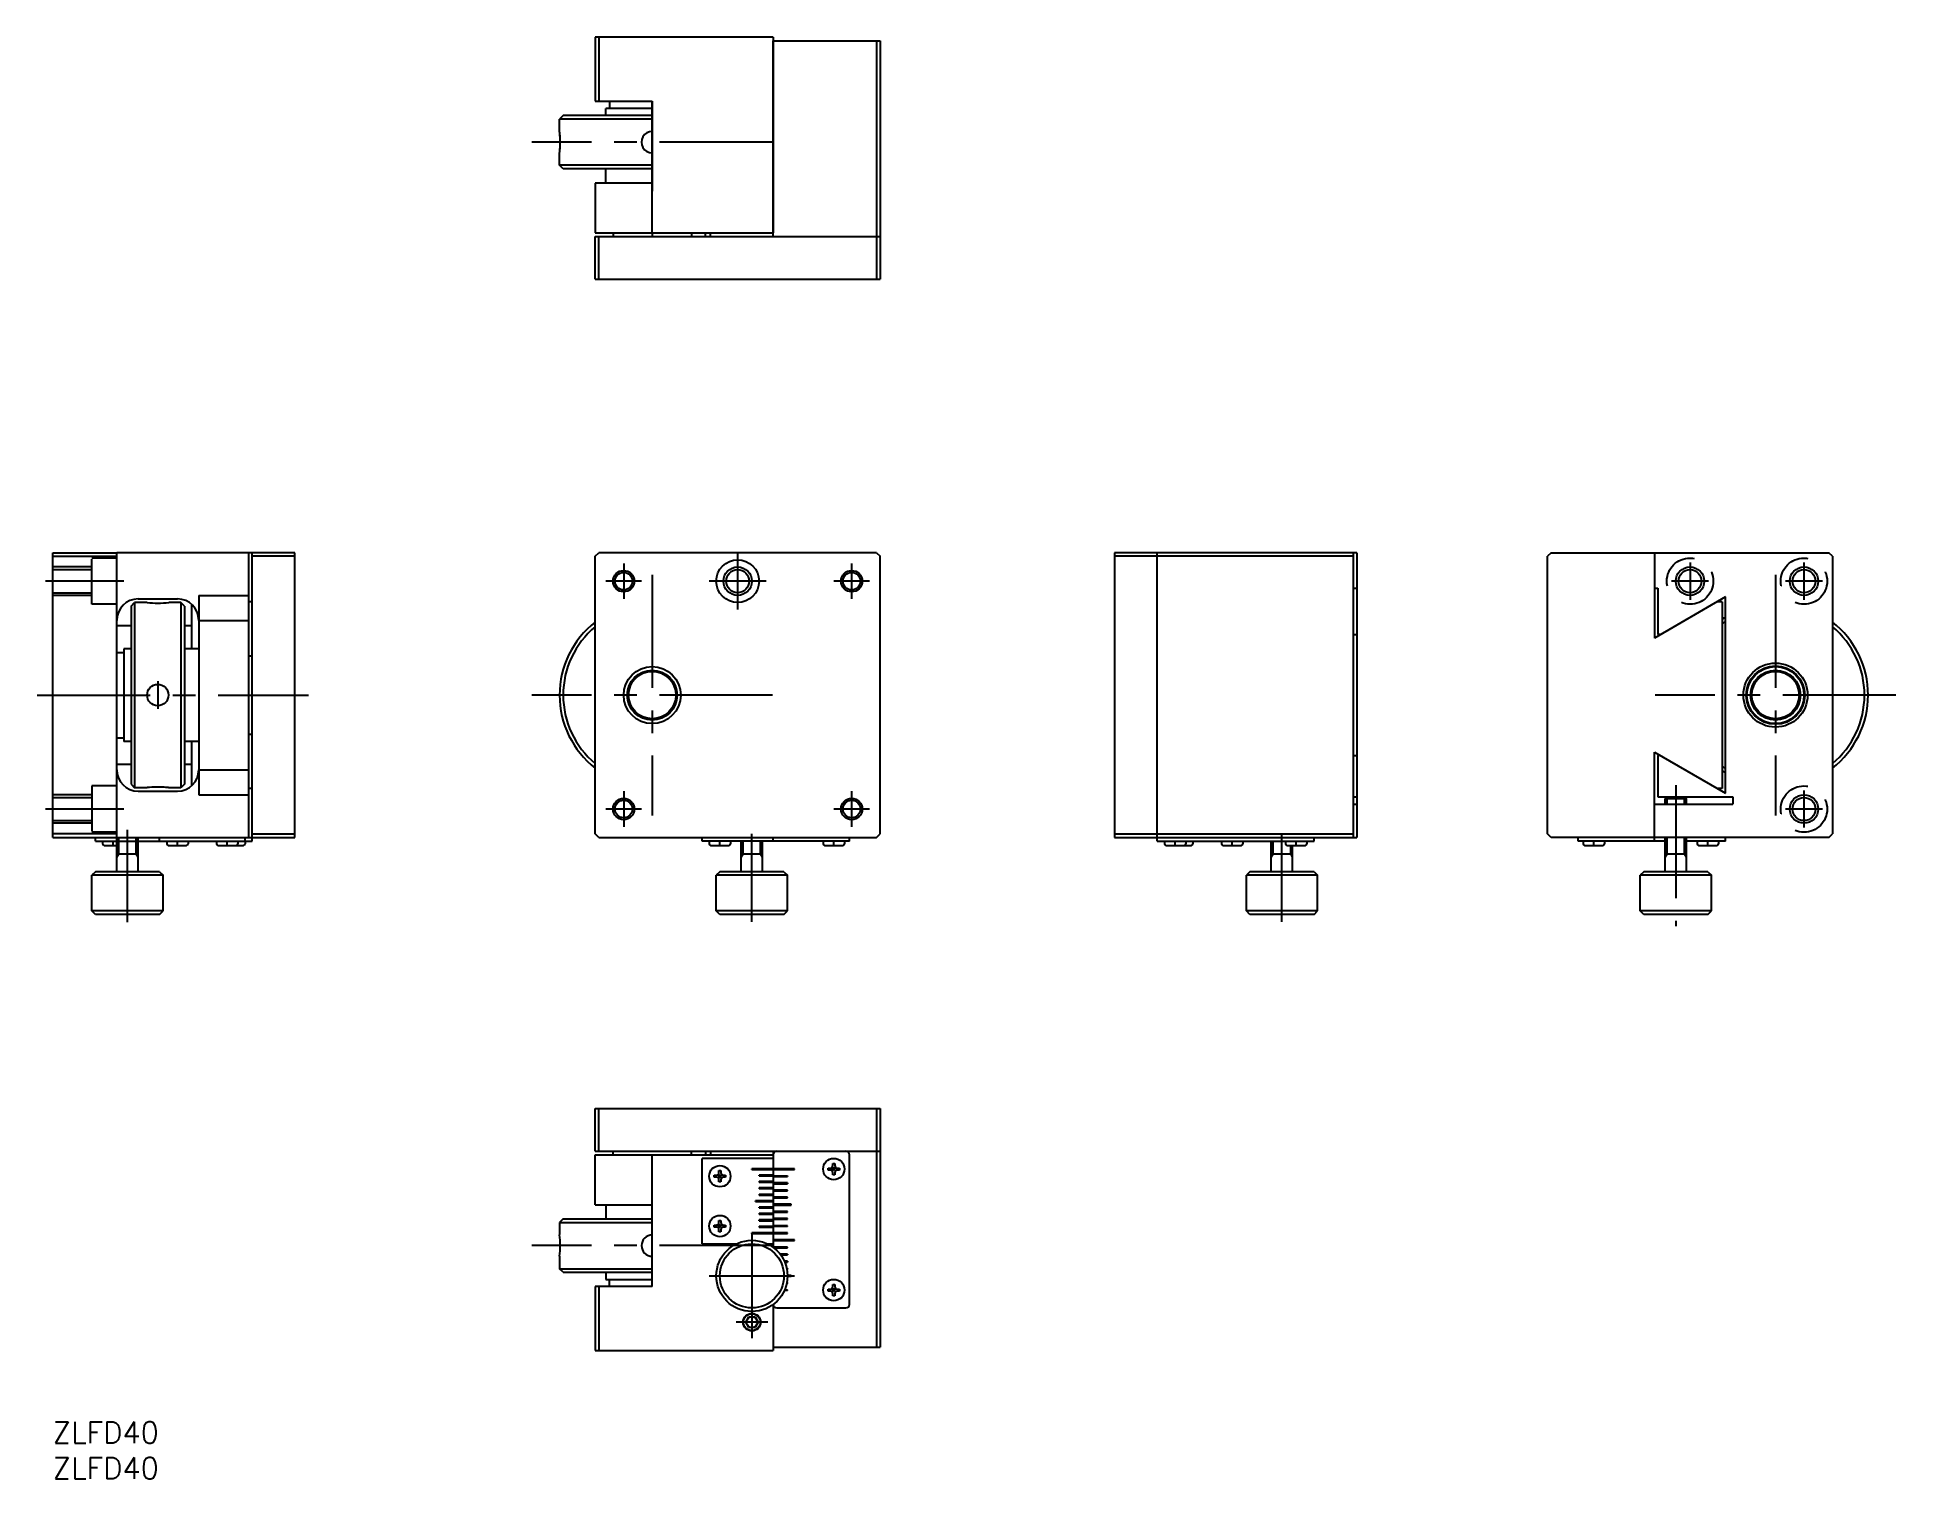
# Model space of a CAD drawing. Extents: x -2 to 259, y -8 to 194.
import ezdxf

# ---------------------------------------------------------------- set-up
doc = ezdxf.new("R2010")
doc.units = 0
doc.header["$LTSCALE"] = 0.5
doc.linetypes.add('CENTER', pattern=[50.8, 31.75, -6.35, 6.35, -6.35])
doc.linetypes.add('DASHED', pattern=[19.05, 12.7, -6.35])
doc.layers.get('0').update_dxf_attribs({"linetype": 'CONTINUOUS'})
for name, color, linetype in [('MSM_CENTER', 1, 'CENTER'), ('MSM_CONTINUOUS', 7, 'CONTINUOUS'), ('MSM_DASHED', 4, 'DASHED'), ('MSM_NARROW', 5, 'CONTINUOUS'), ('MSM_PART_NUMBER', 7, 'CONTINUOUS')]:
    doc.layers.add(name, color=color, linetype=linetype)
doc.styles.get("Standard").update_dxf_attribs({"font": 'txt.shx', "height": 3, "bigfont": 'bigfont.shx'})

# ---------------------------------------------------------------- blocks, each defined once
blk = doc.blocks.new('*U52')
at = {"layer": 'MSM_PART_NUMBER'}
blk.add_text('ZLFD40', height=3, dxfattribs=at).set_placement((0, -3))
blk = doc.blocks.new('*U53')
at = {"layer": 'MSM_PART_NUMBER'}
blk.add_text('ZLFD40', height=3, dxfattribs=at).set_placement((0, -8))

msp = doc.modelspace()

# ---------------------------------------------------------------- linework, layer by layer
for p, q in [((101.16, 194.46), (76.16, 194.46)), ((76.16, 194.46), (76.16, 185.46)), ((76.66, 194.46), (76.66, 185.46)), ((101.16, 194.46), (101.16, 166.96)), ((101.16, 193.96), (116.16, 193.96)), ((101.16, 166.46), (101.16, 193.96)), ((115.66, 193.96), (115.66, 166.46)), ((116.16, 193.96), (116.16, 166.46)), ((76.16, 185.46), (84.16, 185.46)), ((78.16, 185.46), (78.16, 184.46)), ((84.16, 185.46), (84.16, 172.81)), ((84.16, 166.96), (84.16, 185.46)), ((71.66, 183.46), (71.16, 182.96)), ((84.16, 182.96), (71.16, 182.96)), ((71.16, 181.21), (71.16, 182.96)), ((84.16, 183.46), (71.66, 183.46)), ((78.46, 184.46), (77.66, 184.46)), ((77.66, 183.46), (77.66, 184.46)), ((84.16, 184.46), (78.46, 184.46)), ((84.16, 181.66), (84.16, 177.76)), ((71.15, 179.71), (71.26, 179.71)), ((71.16, 176.46), (71.16, 178.21)), ((84.16, 176.46), (71.16, 176.46)), ((71.66, 175.96), (71.16, 176.46)), ((84.16, 175.96), (71.66, 175.96)), ((77.66, 173.96), (77.66, 175.96)), ((84.16, 173.96), (76.16, 173.96)), ((76.16, 173.96), (76.16, 166.96)), ((76.16, 166.96), (101.16, 166.96)), ((76.16, 160.46), (76.16, 166.46)), ((76.16, 166.46), (116.16, 166.46)), ((76.66, 160.46), (76.66, 166.46)), ((78.66, 166.96), (78.66, 166.46)), ((84.16, 167.01), (84.16, 166.4)), ((89.66, 166.96), (89.66, 166.46)), ((91.66, 166.46), (91.66, 166.96)), ((92.33, 166.46), (92.33, 166.96)), ((115.66, 166.46), (115.66, 160.46)), ((116.16, 166.46), (116.16, 160.46)), ((76.16, 160.46), (116.16, 160.46)), ((0, 122.06), (9, 122.06)), ((0, 121.56), (9, 121.56)), ((27.5, 122.06), (9, 122.06)), ((9, 77.26), (9, 122.06)), ((27.5, 122.06), (27.5, 82.06)), ((28, 122.06), (27.5, 122.06)), ((34, 122.06), (28, 122.06)), ((28, 81.56), (28, 122.06)), ((34, 121.56), (28, 121.56)), ((76.16, 121.56), (76.66, 122.06)), ((76.16, 82.56), (76.16, 121.56)), ((115.66, 122.06), (76.66, 122.06)), ((115.66, 122.06), (116.16, 121.56)), ((116.16, 82.56), (116.16, 121.56)), ((149.08, 122.06), (149.08, 82.06)), ((183.08, 122.06), (149.08, 122.06)), ((182.58, 121.56), (149.08, 121.56)), ((155.08, 81.56), (155.08, 122.06)), ((210.37, 122.06), (209.87, 121.56)), ((210.37, 122.06), (209.87, 121.56)), ((209.87, 82.56), (209.87, 121.56)), ((210.37, 122.06), (224.87, 122.06)), ((210.37, 122.06), (224.87, 122.06)), ((224.87, 122.06), (249.37, 122.06)), ((224.87, 122.06), (224.87, 110.06)), ((249.87, 121.56), (249.37, 122.06)), ((249.87, 121.56), (249.87, 82.56)), ((11, 114.56), (11.5, 115.06)), ((11.5, 115.06), (11.5, 108.3)), ((13.25, 115.06), (11.5, 115.06)), ((12, 115.56), (17.5, 115.56)), ((18, 115.06), (16.29, 115.06)), ((18, 115.06), (18, 108.3)), ((18.5, 114.56), (18, 115.06)), ((20.5, 116.06), (20.5, 112.56)), ((28, 115.16), (27.5, 115.16)), ((182.58, 117.06), (183.08, 117.06)), ((224.87, 117.06), (225.37, 117.06)), ((234.87, 115.84), (224.87, 110.06)), ((225.37, 117.06), (225.37, 110.56)), ((234.37, 115.16), (233.7, 115.16)), ((234.37, 115.16), (234.37, 88.96)), ((234.87, 88.29), (234.87, 115.84)), ((11, 114.56), (11, 108.06)), ((18.5, 114.56), (18.5, 108.06)), ((19.5, 114.8), (19.5, 108.56)), ((20.5, 112.56), (27.5, 112.56)), ((20.5, 112.56), (20.5, 109.06)), ((11, 111.8), (9, 111.8)), ((19.5, 111.8), (18.5, 111.8)), ((182.58, 110.56), (183.08, 110.56)), ((225.73, 110.56), (225.37, 110.56)), ((9, 108.06), (10, 108.06)), ((11, 108.56), (10, 108.56)), ((11, 108.06), (11, 89.56)), ((11.5, 108.3), (11.5, 89.06)), ((18, 108.3), (18, 89.06)), ((20.5, 108.56), (18.5, 108.56)), ((18.5, 108.06), (18.5, 89.56)), ((20.5, 109.06), (20.5, 95.06)), ((27.5, 107.56), (28, 107.56)), ((27.45, 102.06), (28.05, 102.06)), ((27.5, 96.56), (28, 96.56)), ((9, 96.06), (10, 96.06)), ((11, 95.56), (10, 95.56)), ((20.5, 95.56), (18.5, 95.56)), ((19.5, 95.56), (19.5, 89.33)), ((20.5, 95.06), (20.5, 91.56)), ((224.87, 94.06), (234.87, 88.29)), ((224.87, 81.56), (224.87, 94.06)), ((11, 92.33), (9, 92.33)), ((19.5, 92.33), (18.5, 92.33)), ((20.5, 91.56), (20.5, 88.06)), ((20.5, 91.56), (27.5, 91.56)), ((182.58, 93.56), (183.08, 93.56)), ((225.37, 93.56), (225.37, 87.76)), ((225.73, 93.56), (225.37, 93.56)), ((11, 89.56), (11.5, 89.06)), ((13.25, 89.06), (11.5, 89.06)), ((18, 89.06), (16.25, 89.06)), ((18.5, 89.56), (18, 89.06)), ((28, 88.96), (27.5, 88.96)), ((234.37, 88.96), (233.7, 88.96)), ((12, 88.56), (17.5, 88.56)), ((182.58, 87.76), (183.08, 87.76)), ((182.58, 86.76), (183.08, 86.76)), ((224.87, 86.76), (235.87, 86.76)), ((225.37, 87.76), (235.87, 87.76)), ((235.87, 87.76), (235.87, 86.76)), ((9, 82.56), (0, 82.56)), ((6, 81.56), (6, 82.06)), ((7, 81.56), (7, 81.16)), ((7.2, 80.96), (9, 80.96)), ((12, 77.26), (12, 82.06)), ((15, 81.56), (15, 82.06)), ((16, 81.56), (16, 81.16)), ((16.2, 80.96), (18.8, 80.96)), ((19, 81.56), (19, 81.16)), ((23, 81.56), (23, 81.16)), ((23.2, 80.96), (23.88, 80.96)), ((23.88, 80.96), (26.8, 80.96)), ((26, 81.56), (26, 81.16)), ((27, 81.56), (27, 82.06)), ((27, 81.55), (27, 81.16)), ((28, 82.56), (34, 82.56)), ((76.66, 82.06), (76.16, 82.56)), ((76.66, 82.06), (115.66, 82.06)), ((91.16, 81.56), (91.16, 82.06)), ((111.86, 81.56), (91.16, 81.56)), ((92.16, 81.56), (92.16, 81.16)), ((92.36, 80.96), (94.8, 80.96)), ((94.8, 80.96), (94.96, 80.96)), ((95.16, 81.56), (95.16, 81.16)), ((96.66, 77.26), (96.66, 81.56)), ((99.66, 77.26), (99.66, 81.56)), ((101.16, 81.56), (101.16, 82.06)), ((108.16, 81.56), (108.16, 81.16)), ((108.36, 80.96), (110.8, 80.96)), ((110.8, 80.96), (110.96, 80.96)), ((111.16, 81.56), (111.16, 81.16)), ((111.36, 82.06), (111.86, 82.06)), ((111.86, 81.56), (111.86, 82.06)), ((115.66, 82.06), (116.16, 82.56)), ((115.66, 82.06), (116.16, 82.56)), ((149.08, 82.56), (182.58, 82.56)), ((149.08, 82.06), (183.08, 82.06)), ((156.08, 81.56), (156.08, 81.16)), ((156.28, 80.96), (159.88, 80.96)), ((159.08, 81.56), (159.08, 81.16)), ((160.08, 81.56), (160.08, 81.16)), ((164.08, 81.56), (164.08, 81.16)), ((164.28, 80.96), (166.88, 80.96)), ((167.08, 81.56), (167.08, 81.16)), ((171.08, 77.26), (171.08, 81.56)), ((173.08, 81.56), (173.08, 81.16)), ((173.28, 80.96), (175.88, 80.96)), ((174.08, 77.26), (174.08, 80.96)), ((176.08, 81.56), (176.08, 81.16)), ((177.08, 81.56), (177.08, 82.06)), ((210.37, 82.06), (209.87, 82.56)), ((249.37, 82.06), (210.37, 82.06)), ((214.17, 81.56), (214.17, 82.06)), ((226.37, 81.56), (214.17, 81.56)), ((214.87, 81.55), (214.87, 81.16)), ((215.07, 80.96), (217.67, 80.96)), ((217.87, 81.55), (217.87, 81.16)), ((226.37, 77.26), (226.37, 82.06)), ((229.37, 77.26), (229.37, 82.06)), ((234.87, 81.56), (229.37, 81.56)), ((230.87, 81.56), (230.87, 81.16)), ((231.07, 80.96), (233.67, 80.96)), ((233.87, 81.56), (233.87, 81.16)), ((234.87, 81.56), (234.87, 82.06)), ((249.37, 82.06), (249.87, 82.56)), ((6, 77.26), (5.5, 76.76)), ((15.5, 76.76), (5.5, 76.76)), ((5.5, 71.76), (5.5, 76.76)), ((15, 77.26), (6, 77.26)), ((15, 77.26), (15.5, 76.76)), ((15.5, 71.76), (15.5, 76.76)), ((93.66, 77.26), (93.16, 76.76)), ((103.16, 76.76), (93.16, 76.76)), ((93.16, 71.76), (93.16, 76.76)), ((102.66, 77.26), (93.66, 77.26)), ((102.66, 77.26), (103.16, 76.76)), ((103.16, 71.76), (103.16, 76.76)), ((168.08, 77.26), (167.58, 76.76)), ((177.58, 76.76), (167.58, 76.76)), ((167.58, 71.76), (167.58, 76.76)), ((177.08, 77.26), (168.08, 77.26)), ((177.08, 77.26), (177.58, 76.76)), ((177.58, 71.76), (177.58, 76.76)), ((223.37, 77.26), (222.87, 76.76)), ((232.87, 76.76), (222.87, 76.76)), ((222.87, 71.76), (222.87, 76.76)), ((232.37, 77.26), (223.37, 77.26)), ((232.37, 77.26), (232.87, 76.76)), ((232.87, 71.76), (232.87, 76.76)), ((15.5, 71.76), (5.5, 71.76)), ((6, 71.26), (5.5, 71.76)), ((15, 71.26), (6, 71.26)), ((15, 71.26), (15.5, 71.76)), ((103.16, 71.76), (93.16, 71.76)), ((93.66, 71.26), (93.16, 71.76)), ((102.66, 71.26), (93.66, 71.26)), ((102.66, 71.26), (103.16, 71.76)), ((177.58, 71.76), (167.58, 71.76)), ((168.08, 71.26), (167.58, 71.76)), ((177.08, 71.26), (168.08, 71.26)), ((177.08, 71.26), (177.58, 71.76)), ((232.87, 71.76), (222.87, 71.76)), ((223.37, 71.26), (222.87, 71.76)), ((232.37, 71.26), (223.37, 71.26)), ((232.37, 71.26), (232.87, 71.76)), ((76.16, 44), (116.16, 44)), ((76.16, 38), (76.16, 44)), ((76.66, 38), (76.66, 44)), ((115.66, 44), (115.66, 38)), ((116.16, 44), (116.16, 38)), ((76.16, 38), (116.16, 38)), ((76.16, 37.5), (101.16, 37.5)), ((76.16, 30.5), (76.16, 37.5)), ((78.66, 37.5), (78.66, 38)), ((84.16, 19), (84.16, 37.5)), ((89.66, 37.5), (89.66, 38)), ((101.16, 37), (91.16, 37)), ((91.16, 25), (91.16, 37)), ((91.66, 38), (91.66, 37.5)), ((92.33, 38), (92.33, 37.5)), ((101.16, 38), (101.16, 24.5)), ((111.86, 16.5), (111.86, 37.5)), ((115.66, 38), (115.66, 10.5)), ((116.16, 38), (116.16, 10.5)), ((92.86, 34.64), (93.19, 34.64)), ((92.86, 34.36), (92.86, 34.64)), ((93.19, 34.36), (92.86, 34.36)), ((93.52, 34.98), (93.52, 35.3)), ((93.52, 35.3), (93.81, 35.3)), ((93.52, 33.7), (93.52, 34.02)), ((93.81, 35.3), (93.81, 34.98)), ((93.81, 34.02), (93.81, 33.7)), ((94.14, 34.64), (94.47, 34.64)), ((94.47, 34.36), (94.14, 34.36)), ((94.47, 34.64), (94.47, 34.36)), ((104.16, 35.55), (98.16, 35.55)), ((98.16, 35.45), (98.16, 35.55)), ((98.16, 35.45), (104.16, 35.45)), ((101.16, 34.65), (99.16, 34.65)), ((99.16, 34.55), (99.16, 34.65)), ((99.16, 34.55), (103.16, 34.55)), ((101.16, 34.45), (103.16, 34.45)), ((103.16, 34.55), (103.16, 34.45)), ((104.16, 35.45), (104.16, 35.55)), ((108.86, 35.64), (109.19, 35.64)), ((108.86, 35.36), (108.86, 35.64)), ((109.19, 35.36), (108.86, 35.36)), ((109.52, 35.98), (109.52, 36.3)), ((109.52, 36.3), (109.81, 36.3)), ((109.52, 34.7), (109.52, 35.02)), ((109.81, 34.7), (109.52, 34.7)), ((109.81, 36.3), (109.81, 35.98)), ((109.81, 35.02), (109.81, 34.7)), ((110.14, 35.64), (110.47, 35.64)), ((110.47, 35.36), (110.14, 35.36)), ((110.47, 35.64), (110.47, 35.36)), ((93.81, 33.7), (93.52, 33.7)), ((101.16, 33.75), (99.16, 33.75)), ((99.16, 33.65), (99.16, 33.75)), ((99.16, 33.65), (101.16, 33.65)), ((99.16, 32.75), (99.16, 32.85)), ((101.16, 32.85), (99.16, 32.85)), ((99.16, 32.75), (101.16, 32.75)), ((101.16, 31.95), (99.16, 31.95)), ((99.16, 31.85), (99.16, 31.95)), ((99.16, 31.85), (101.16, 31.85)), ((103.16, 33.55), (101.16, 33.55)), ((101.16, 33.45), (103.16, 33.45)), ((103.16, 32.55), (101.16, 32.55)), ((101.16, 32.45), (103.16, 32.45)), ((103.16, 31.55), (101.16, 31.55)), ((101.16, 31.45), (103.16, 31.45)), ((103.16, 33.55), (103.16, 33.45)), ((103.16, 32.45), (103.16, 32.55)), ((103.16, 31.45), (103.16, 31.55)), ((76.16, 30.5), (84.16, 30.5)), ((77.66, 30.5), (77.66, 28.5)), ((101.16, 31.05), (98.66, 31.05)), ((98.66, 30.95), (98.66, 31.05)), ((98.66, 30.95), (101.16, 30.95)), ((101.16, 30.15), (99.16, 30.15)), ((99.16, 30.05), (99.16, 30.15)), ((99.16, 30.05), (101.16, 30.05)), ((101.16, 29.25), (99.16, 29.25)), ((99.16, 29.15), (99.16, 29.25)), ((99.16, 29.15), (101.16, 29.15)), ((103.66, 30.55), (101.16, 30.55)), ((101.16, 30.45), (103.66, 30.45)), ((103.16, 29.55), (101.16, 29.55)), ((101.16, 29.45), (103.16, 29.45)), ((103.16, 29.45), (103.16, 29.55)), ((103.66, 30.45), (103.66, 30.55)), ((71.66, 28.5), (71.16, 28)), ((71.16, 28), (84.16, 28)), ((71.16, 28), (71.16, 26.29)), ((71.66, 28.5), (84.16, 28.5)), ((92.86, 27.64), (93.19, 27.64)), ((92.86, 27.36), (92.86, 27.64)), ((93.19, 27.36), (92.86, 27.36)), ((93.52, 27.98), (93.52, 28.3)), ((93.52, 28.3), (93.81, 28.3)), ((93.52, 26.7), (93.52, 27.02)), ((93.81, 26.7), (93.52, 26.7)), ((93.81, 28.3), (93.81, 27.98)), ((93.81, 27.02), (93.81, 26.7)), ((94.14, 27.64), (94.47, 27.64)), ((94.47, 27.36), (94.14, 27.36)), ((94.47, 27.64), (94.47, 27.36)), ((103.16, 26.55), (98.16, 26.55)), ((98.16, 26.45), (98.16, 26.55)), ((98.16, 26.45), (103.16, 26.45)), ((101.16, 28.35), (99.16, 28.35)), ((99.16, 28.25), (99.16, 28.35)), ((99.16, 28.25), (101.16, 28.25)), ((103.16, 27.45), (99.16, 27.45)), ((99.16, 27.35), (99.16, 27.45)), ((99.16, 27.35), (101.16, 27.35)), ((103.16, 28.55), (101.16, 28.55)), ((101.16, 28.45), (103.16, 28.45)), ((103.16, 27.55), (101.16, 27.55)), ((103.16, 28.45), (103.16, 28.55)), ((103.16, 27.45), (103.16, 27.55)), ((103.16, 26.45), (103.16, 26.55)), ((91.16, 25), (95.98, 25)), ((100.34, 25), (101.16, 25)), ((104.16, 25.55), (101.16, 25.55)), ((101.16, 25.45), (104.16, 25.45)), ((103.16, 24.55), (101.16, 24.55)), ((101.16, 24.55), (101.16, 24.5)), ((101.23, 24.45), (103.16, 24.45)), ((103.16, 23.55), (102.12, 23.55)), ((103.16, 24.45), (103.16, 24.55)), ((103.16, 23.55), (103.16, 23.45)), ((104.16, 25.45), (104.16, 25.55)), ((71.16, 23.25), (71.16, 21.5)), ((71.16, 21.5), (84.16, 21.5)), ((71.66, 21), (71.16, 21.5)), ((71.66, 21), (84.16, 21)), ((77.66, 21), (77.66, 20)), ((102.2, 23.45), (103.16, 23.45)), ((103.16, 22.55), (102.72, 22.55)), ((102.77, 22.45), (103.16, 22.45)), ((103.16, 21.55), (103.05, 21.55)), ((103.07, 21.45), (103.16, 21.45)), ((103.16, 22.55), (103.16, 22.45)), ((103.16, 21.55), (103.16, 21.45)), ((84.16, 19), (76.16, 19)), ((76.16, 19), (76.16, 10)), ((76.66, 19), (76.66, 10)), ((77.66, 20), (84.16, 20)), ((78.16, 19), (78.16, 20)), ((103.16, 18.45), (102.72, 18.45)), ((102.77, 18.55), (103.16, 18.55)), ((103.05, 19.45), (103.16, 19.45)), ((103.16, 19.55), (103.07, 19.55)), ((103.66, 20.55), (103.16, 20.55)), ((103.16, 20.45), (103.66, 20.45)), ((103.16, 19.45), (103.16, 19.55)), ((103.16, 18.45), (103.16, 18.55)), ((103.66, 20.45), (103.66, 20.55)), ((108.86, 18.64), (109.19, 18.64)), ((108.86, 18.36), (108.86, 18.64)), ((109.19, 18.36), (108.86, 18.36)), ((109.52, 18.98), (109.52, 19.3)), ((109.52, 19.3), (109.81, 19.3)), ((109.81, 19.3), (109.81, 18.98)), ((110.14, 18.64), (110.47, 18.64)), ((110.47, 18.36), (110.14, 18.36)), ((110.47, 18.64), (110.47, 18.36)), ((101.16, 16.5), (101.16, 10)), ((101.66, 16), (111.36, 16)), ((109.52, 17.7), (109.52, 18.02)), ((109.81, 17.7), (109.52, 17.7)), ((109.81, 18.02), (109.81, 17.7)), ((97.3, 14), (97.73, 14.75)), ((97.73, 13.25), (97.3, 14)), ((97.73, 14.75), (98.6, 14.75)), ((98.6, 13.25), (97.73, 13.25)), ((98.6, 14.75), (99.03, 14)), ((99.03, 14), (98.6, 13.25)), ((101.16, 10.5), (116.16, 10.5)), ((76.16, 10), (101.16, 10))]:
    msp.add_line(p, q)
for centre, radius in [((96.16, 118.06), 3), ((80.16, 118.06), 1.23), ((96.16, 118.06), 1.62), ((112.16, 118.06), 1.23), ((84.16, 102.06), 4), ((84.16, 102.06), 3.5), ((84.16, 102.06), 3.32), ((241.87, 102.06), 4.5), ((241.87, 102.06), 4.1), ((241.87, 102.06), 4), ((241.87, 102.06), 3.5), ((241.87, 102.06), 3.32), ((14.75, 102.06), 1.5), ((80.16, 86.06), 1.23), ((112.16, 86.06), 1.23), ((109.66, 35.5), 1.5), ((93.66, 34.5), 1.5), ((93.66, 34.5), 0.162), ((109.66, 35.5), 0.162), ((93.66, 27.5), 1.5), ((93.66, 27.5), 0.162), ((98.16, 20.5), 5), ((98.16, 20.5), 4.5), ((109.66, 18.5), 1.5), ((109.66, 18.5), 0.162), ((98.16, 14), 1.23), ((98.16, 14), 1.19)]:
    msp.add_circle(centre, radius)
for centre, radius, start, end in [((58.24, 179.7), 13.01, 356.8321, 6.6247), ((58.06, 179.69), 13.19, 3.1905, 6.2905), ((58.28, 179.71), 12.97, 354.5697, 2.4336), ((84.16, 179.71), 1.5, 89.9998, 270.0002), ((58.03, 179.72), 13.22, 353.4103, 356.8061), ((12, 112.56), 3, 90, 180), ((14.77, 128.2), 13.22, 263.4107, 276.5902), ((17.5, 112.56), 3, 0, 90), ((84.16, 102.06), 13, 127.9799, 232.0201), ((241.87, 102.06), 13, 122.579, 125.2345), ((241.87, 102.06), 12.5, 124.0558, 126.8699), ((241.87, 102.06), 13, 307.9798, 52.0202), ((84.16, 102.06), 12.5, 129.7919, 230.2081), ((241.87, 102.06), 12.5, 309.7918, 50.2082), ((12, 91.56), 3, 180, 270), ((17.5, 91.56), 3, 270, 0), ((241.87, 102.06), 12.5, 233.1301, 235.9442), ((241.87, 102.06), 13, 234.7655, 237.421), ((14.75, 76.18), 12.97, 84.566, 96.6325), ((14.73, 75.93), 13.22, 83.4103, 86.8061), ((7.2, 81.16), 0.2, 180, 270), ((16.2, 81.16), 0.2, 180, 270), ((18.8, 81.16), 0.2, 270, 0), ((23.2, 81.16), 0.2, 180, 270), ((25.8, 81.16), 0.2, 270, 0), ((26.8, 81.16), 0.2, 270, 0), ((92.36, 81.16), 0.2, 180, 270), ((94.96, 81.16), 0.2, 270, 0), ((108.36, 81.16), 0.2, 180, 270), ((110.96, 81.16), 0.2, 270, 0), ((156.28, 81.16), 0.2, 180, 270), ((158.88, 81.16), 0.2, 270, 0), ((159.88, 81.16), 0.2, 270, 0), ((164.28, 81.16), 0.2, 180, 270), ((166.88, 81.16), 0.2, 270, 0), ((173.28, 81.16), 0.2, 180, 270), ((175.88, 81.16), 0.2, 270, 0), ((215.07, 81.16), 0.2, 180, 270), ((217.67, 81.16), 0.2, 270, 0), ((231.07, 81.16), 0.2, 180, 270), ((233.67, 81.16), 0.2, 270, 0), ((101.66, 37.5), 0.5, 90, 180), ((111.36, 37.5), 0.5, 0, 90), ((93.19, 34.98), 0.333, 270, 0), ((93.19, 34.02), 0.333, 0, 90), ((94.14, 34.98), 0.333, 180, 270), ((94.14, 34.02), 0.333, 90, 180), ((109.19, 35.98), 0.333, 270, 0), ((109.19, 35.02), 0.333, 0, 90), ((110.14, 35.98), 0.333, 180, 270), ((110.14, 35.02), 0.333, 90, 180), ((58.03, 24.77), 13.22, 353.4104, 6.5902), ((84.16, 24.75), 1.5, 90.0002, 269.9998), ((93.19, 27.98), 0.333, 270, 0), ((93.19, 27.02), 0.333, 0, 90), ((94.14, 27.98), 0.333, 180, 270), ((94.14, 27.02), 0.333, 90, 180), ((109.19, 18.98), 0.333, 270, 0), ((109.19, 18.02), 0.333, 0, 90), ((110.14, 18.98), 0.333, 180, 270), ((110.14, 18.02), 0.333, 90, 180), ((101.66, 16.5), 0.5, 180, 270), ((111.36, 16.5), 0.5, 270, 0)]:
    msp.add_arc(centre, radius, start, end)
at = {"layer": 'MSM_CENTER'}
for p, q in [((101.06, 179.71), (67.26, 179.71)), ((80.16, 120.56), (80.16, 115.56)), ((96.16, 122.06), (96.16, 114.06)), ((112.16, 120.56), (112.16, 115.56)), ((229.87, 120.67), (229.87, 115.46)), ((245.87, 120.67), (245.87, 115.46)), ((10, 118.06), (-1, 118.06)), ((82.66, 118.06), (77.66, 118.06)), ((84.16, 118.96), (84.16, 85.16)), ((100.16, 118.06), (92.16, 118.06)), ((114.66, 118.06), (109.66, 118.06)), ((232.47, 118.06), (227.26, 118.06)), ((241.87, 118.96), (241.87, 85.16)), ((248.47, 118.06), (243.26, 118.06)), ((-2.19, 102.06), (35.92, 102.06)), ((14.75, 104.01), (14.75, 100.11)), ((101.06, 102.06), (67.26, 102.06)), ((258.77, 102.06), (224.97, 102.06)), ((227.87, 89.41), (227.87, 69.61)), ((80.16, 88.56), (80.16, 83.56)), ((112.16, 88.56), (112.16, 83.56)), ((245.87, 88.67), (245.87, 83.46)), ((10, 86.06), (-1, 86.06)), ((82.66, 86.06), (77.66, 86.06)), ((114.66, 86.06), (109.66, 86.06)), ((248.47, 86.06), (243.26, 86.06)), ((8.5, 80.9), (8.5, 81.62)), ((10.5, 70.18), (10.5, 83.14)), ((17.5, 80.9), (17.5, 81.62)), ((24.5, 80.9), (24.5, 81.62)), ((93.66, 80.9), (93.66, 81.62)), ((98.16, 70.23), (98.16, 82.59)), ((109.66, 80.9), (109.66, 81.62)), ((157.58, 80.9), (157.58, 81.62)), ((165.58, 80.9), (165.58, 81.62)), ((172.58, 70.23), (172.58, 82.59)), ((174.58, 80.9), (174.58, 81.62)), ((216.37, 80.9), (216.37, 81.62)), ((232.37, 80.9), (232.37, 81.62)), ((98.16, 26.5), (98.16, 11.77)), ((101.06, 24.75), (67.26, 24.75)), ((92.16, 20.5), (104.16, 20.5)), ((100.39, 14), (95.93, 14))]:
    msp.add_line(p, q, dxfattribs=at)
at = {"layer": 'MSM_CONTINUOUS'}
for p, q in [((0, 82.06), (0, 122.06)), ((34, 82.06), (34, 122.06)), ((182.58, 122.06), (182.58, 82.06)), ((183.08, 122.06), (183.08, 82.06)), ((20.5, 116.06), (27.5, 116.06)), ((10, 108.56), (10, 95.56)), ((20.5, 88.06), (27.5, 88.06)), ((226.37, 87.49), (226.64, 87.76)), ((229.37, 87.49), (226.37, 87.49)), ((226.37, 86.76), (226.37, 87.49)), ((229.09, 87.76), (229.37, 87.49)), ((229.37, 86.76), (229.37, 87.49)), ((0, 82.06), (34, 82.06)), ((6, 81.56), (28, 81.56)), ((155.08, 81.56), (177.08, 81.56)), ((9, 79.76), (12, 79.76)), ((96.66, 79.76), (99.66, 79.76)), ((171.08, 79.76), (174.08, 79.76)), ((226.37, 79.76), (229.37, 79.76))]:
    msp.add_line(p, q, dxfattribs=at)
for centre, radius in [((229.87, 118.06), 1.62), ((245.87, 118.06), 1.62), ((245.87, 86.06), 1.62), ((98.16, 14), 0.75)]:
    msp.add_circle(centre, radius, dxfattribs=at)
at = {"layer": 'MSM_DASHED'}
for p, q in [((5.5, 120.06), (0, 120.06)), ((9, 121.31), (5.5, 121.31)), ((5.5, 114.81), (5.5, 121.31)), ((0, 119.69), (5.5, 119.69)), ((0, 116.44), (5.5, 116.44)), ((5.5, 116.06), (0, 116.06)), ((9, 114.81), (5.5, 114.81)), ((5.5, 89.31), (5.5, 82.81)), ((9, 89.31), (5.5, 89.31)), ((5.5, 88.06), (0, 88.06)), ((0, 87.69), (5.5, 87.69)), ((0, 84.44), (5.5, 84.44)), ((5.5, 84.06), (0, 84.06)), ((9, 82.81), (5.5, 82.81))]:
    msp.add_line(p, q, dxfattribs=at)
for centre in [(229.87, 118.06), (245.87, 118.06), (245.87, 86.06)]:
    msp.add_circle(centre, 3.25, dxfattribs=at)
at = {"layer": 'MSM_NARROW'}
for p, q in [((226.64, 86.76), (226.64, 87.76)), ((229.09, 86.76), (229.09, 87.76)), ((9.27, 79.76), (9.27, 82.06)), ((11.73, 79.76), (11.73, 82.06)), ((96.93, 79.76), (96.93, 81.56)), ((99.39, 79.76), (99.39, 81.56)), ((171.35, 79.76), (171.35, 81.56)), ((173.81, 79.76), (173.81, 80.96)), ((226.64, 79.76), (226.64, 82.06)), ((229.09, 79.76), (229.09, 82.06)), ((9, 79.3), (9.27, 79.76)), ((12, 79.3), (11.73, 79.76)), ((96.66, 79.3), (96.93, 79.76)), ((99.66, 79.3), (99.39, 79.76)), ((171.08, 79.3), (171.35, 79.76)), ((174.08, 79.3), (173.81, 79.76)), ((226.37, 79.3), (226.64, 79.76)), ((229.37, 79.3), (229.09, 79.76))]:
    msp.add_line(p, q, dxfattribs=at)
for centre, radius in [((96.16, 118.06), 2), ((229.87, 118.06), 2), ((245.87, 118.06), 2), ((80.16, 118.06), 1.5), ((112.16, 118.06), 1.5), ((80.16, 86.06), 1.5), ((112.16, 86.06), 1.5), ((245.87, 86.06), 2)]:
    msp.add_circle(centre, radius, dxfattribs=at)

# ---------------------------------------------------------------- block references
for name in ['*U52', '*U53']:
    msp.add_blockref(name, (0, 0))

doc.saveas('drawing.dxf')
